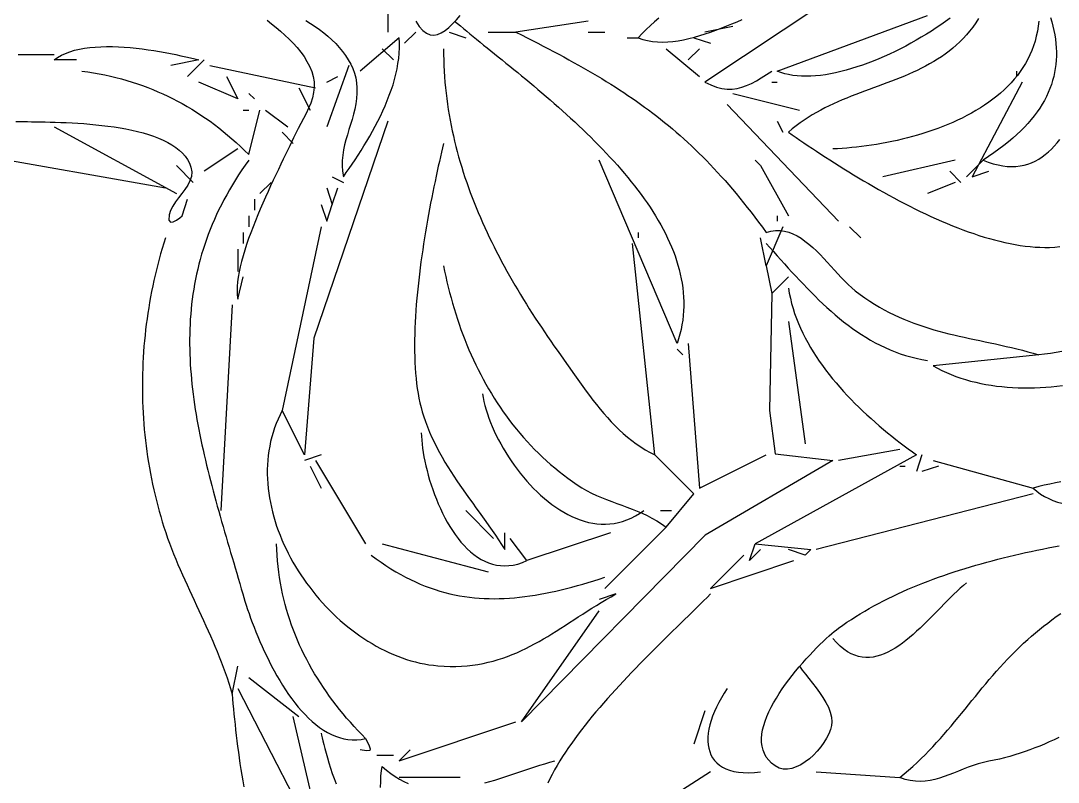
# Model space of a CAD drawing. Header units: millimetres. Extents: x 39 to 722, y 30 to 846.
# Drawn here: x 268.5 to 455, y 571.5 to 708.4 of the extents above; entities that cross this region are included whole.
import ezdxf

# ---------------------------------------------------------------- set-up
doc = ezdxf.new("R2010")
doc.units = ezdxf.units.MM
doc.layers.add('0_0_0', color=3, linetype='Continuous')

msp = doc.modelspace()

# ---------------------------------------------------------------- linework, layer by layer
at = {"layer": '0_0_0'}
for points in [[(412.52, 711.34), (391.52, 697.34), (392.58, 696.84), (393.59, 696.47), (394.56, 696.23), (395.49, 696.12), (396.39, 696.12), (397.28, 696.23), (398.15, 696.44), (399.01, 696.74), (399.88, 697.12), (400.76, 697.58), (401.65, 698.11), (402.57, 698.7), (403.52, 699.34)], [(334.52, 710.34), (334.52, 706.34)], [(339.52, 708.34), (340.17, 707.35), (340.82, 706.62), (341.47, 706.13), (342.13, 705.86), (342.79, 705.8), (343.46, 705.91), (344.12, 706.19), (344.8, 706.61), (345.47, 707.16), (346.15, 707.81), (346.84, 708.54), (347.52, 709.34)], [(383.22, 708.88), (382.46, 708.22), (381.71, 707.54), (380.97, 706.84), (380.24, 706.1), (379.52, 705.34), (380.36, 705.04), (381.21, 704.81), (382.09, 704.66), (382.98, 704.57), (383.89, 704.54), (384.82, 704.57), (385.76, 704.65), (386.71, 704.79), (387.67, 704.96), (388.64, 705.18), (389.61, 705.43), (390.58, 705.71), (391.56, 706.03), (392.53, 706.36), (393.5, 706.71), (394.46, 707.08), (395.42, 707.45), (396.36, 707.83), (397.3, 708.21), (398.21, 708.59)], [(435.58, 708.86), (434.78, 708.26), (433.94, 707.67), (433.09, 707.09), (432.21, 706.52), (431.32, 705.96), (430.41, 705.41), (429.49, 704.87), (428.55, 704.34), (427.6, 703.83), (426.64, 703.34), (425.68, 702.86), (424.71, 702.4), (423.73, 701.96), (422.75, 701.54), (421.77, 701.14), (420.79, 700.76), (419.81, 700.41), (418.84, 700.08), (417.87, 699.78), (416.91, 699.51), (415.95, 699.26), (415.01, 699.04), (414.08, 698.85), (413.17, 698.69), (412.27, 698.57), (411.39, 698.48), (410.53, 698.42), (409.69, 698.4), (408.87, 698.42), (408.07, 698.47), (407.3, 698.56), (406.56, 698.7), (405.85, 698.87), (405.17, 699.09), (404.52, 699.34), (431.52, 709.34)], [(440.69, 708.79), (440.18, 708), (439.64, 707.25), (439.09, 706.54), (438.52, 705.86), (437.92, 705.21), (437.32, 704.59), (436.69, 704.01), (436.05, 703.45), (435.39, 702.92), (434.72, 702.41), (434.04, 701.93), (433.34, 701.47), (432.63, 701.04), (431.91, 700.62), (431.18, 700.22), (430.44, 699.84), (429.68, 699.47), (428.93, 699.12), (428.16, 698.78), (427.38, 698.45), (426.6, 698.13), (425.82, 697.82), (425.02, 697.51), (424.23, 697.21), (423.43, 696.91), (422.63, 696.62), (421.83, 696.33), (421.02, 696.03), (420.22, 695.73), (419.41, 695.43), (418.61, 695.13), (417.81, 694.82), (417.01, 694.5), (416.21, 694.17), (415.42, 693.83), (414.64, 693.47), (413.86, 693.1), (413.08, 692.72), (412.32, 692.32), (411.56, 691.9), (410.81, 691.47), (410.06, 691.01), (409.33, 690.53), (408.61, 690.02), (407.9, 689.49), (407.21, 688.93), (406.52, 688.34), (407.2, 687.88), (407.89, 687.41), (408.6, 686.92), (409.32, 686.43), (410.06, 685.93), (410.82, 685.43), (411.59, 684.92), (412.37, 684.4), (413.17, 683.88), (413.99, 683.36), (414.81, 682.83), (415.65, 682.3), (416.5, 681.77), (417.36, 681.24), (418.23, 680.7), (419.11, 680.17), (420, 679.64), (420.89, 679.11), (421.8, 678.59), (422.71, 678.07), (423.63, 677.55), (424.56, 677.04), (425.49, 676.53), (426.43, 676.03), (427.38, 675.54), (428.32, 675.05), (429.27, 674.58), (430.23, 674.11), (431.19, 673.65), (432.14, 673.21), (433.1, 672.77), (434.06, 672.35), (435.03, 671.94), (435.99, 671.55), (436.95, 671.17), (437.9, 670.8), (438.86, 670.46), (439.82, 670.12), (440.77, 669.81), (441.71, 669.51), (442.66, 669.24), (443.59, 668.98), (444.53, 668.74), (445.45, 668.52), (446.37, 668.33), (447.29, 668.16), (448.19, 668.01), (449.09, 667.89), (449.98, 667.79), (450.86, 667.71), (451.73, 667.67), (452.59, 667.64), (453.43, 667.65), (454.39, 667.7), (455.32, 667.81)], [(453.62, 708.97), (453.86, 708.18), (454.06, 707.39), (454.24, 706.61), (454.39, 705.84), (454.5, 705.07), (454.59, 704.3), (454.65, 703.54), (454.68, 702.79), (454.68, 702.04), (454.65, 701.29), (454.59, 700.55), (454.49, 699.81), (454.37, 699.08), (454.21, 698.35), (454.01, 697.63), (453.79, 696.91), (453.53, 696.19), (453.23, 695.48), (452.9, 694.78), (452.53, 694.07), (452.13, 693.37), (451.7, 692.68), (451.22, 691.99), (450.71, 691.3), (450.16, 690.62), (449.57, 689.94), (448.95, 689.27), (448.29, 688.59), (447.58, 687.93), (446.84, 687.26), (446.06, 686.6), (445.23, 685.94), (444.37, 685.29), (443.46, 684.64), (442.51, 683.99), (441.52, 683.34), (442.44, 682.98), (443.34, 682.68), (444.2, 682.46), (445.04, 682.3), (445.86, 682.2), (446.65, 682.17), (447.42, 682.2), (448.16, 682.29), (448.88, 682.43), (449.57, 682.62), (450.24, 682.87), (450.89, 683.17), (451.52, 683.51), (452.12, 683.9), (452.7, 684.34), (453.26, 684.81), (453.8, 685.32), (454.31, 685.87), (454.81, 686.46), (455.28, 687.07)], [(312.82, 708.51), (313.62, 707.86), (314.43, 707.2), (315.23, 706.52), (316.01, 705.81), (316.78, 705.09), (317.51, 704.34), (318.21, 703.56), (318.86, 702.76), (319.45, 701.94), (319.98, 701.08), (320.44, 700.2), (320.82, 699.29), (321.11, 698.34), (321.27, 697.39), (321.28, 696.43), (321.17, 695.48), (320.95, 694.53), (320.64, 693.58), (320.26, 692.65), (319.83, 691.72), (319.37, 690.81), (318.89, 689.92), (318.41, 689.04), (317.96, 688.18), (317.55, 687.34), (317.23, 686.66), (316.88, 685.93), (316.51, 685.16), (316.11, 684.34), (315.7, 683.48), (315.27, 682.58), (314.83, 681.66), (314.37, 680.7), (313.91, 679.72), (313.44, 678.72), (312.97, 677.69), (312.51, 676.66), (312.04, 675.6), (311.58, 674.54), (311.14, 673.48), (310.7, 672.41), (310.28, 671.34), (309.87, 670.28), (309.49, 669.22), (309.13, 668.18), (308.8, 667.14), (308.49, 666.13), (308.22, 665.14), (307.98, 664.17), (307.78, 663.23), (307.62, 662.32), (307.5, 661.44), (307.43, 660.6), (307.41, 659.8), (307.44, 659.05), (307.52, 658.34), (308.52, 662.34)], [(319.78, 708.44), (320.61, 707.92), (321.43, 707.37), (322.23, 706.8), (323.01, 706.21), (323.75, 705.59), (324.47, 704.95), (325.14, 704.28), (325.78, 703.59), (326.37, 702.88), (326.91, 702.15), (327.4, 701.39), (327.83, 700.6), (328.2, 699.8), (328.5, 698.97), (328.73, 698.12), (328.88, 697.24), (328.96, 696.34), (328.96, 695.36), (328.88, 694.39), (328.75, 693.43), (328.56, 692.49), (328.33, 691.57), (328.07, 690.65), (327.8, 689.73), (327.52, 688.82), (327.24, 687.91), (326.98, 687), (326.74, 686.09), (326.55, 685.16), (326.4, 684.23), (326.31, 683.28), (326.3, 682.32), (326.36, 681.34), (326.52, 680.34), (327.04, 681.08), (327.56, 681.84), (328.09, 682.62), (328.62, 683.41), (329.16, 684.23), (329.69, 685.06), (330.21, 685.91), (330.73, 686.77), (331.25, 687.64), (331.75, 688.53), (332.24, 689.43), (332.71, 690.34), (333.17, 691.25), (333.61, 692.18), (334.02, 693.11), (334.42, 694.05), (334.78, 694.99), (335.13, 695.93), (335.44, 696.88), (335.71, 697.83), (335.96, 698.78), (336.17, 699.73), (336.33, 700.68), (336.46, 701.62), (336.55, 702.56), (336.59, 703.5), (336.58, 704.42), (336.52, 705.34), (329.52, 699.34)], [(346.52, 708.34), (347.04, 707.9), (347.58, 707.45), (348.13, 706.98), (348.69, 706.51), (349.27, 706.03), (349.87, 705.54), (350.47, 705.05), (351.09, 704.54), (351.72, 704.03), (352.37, 703.51), (353.02, 702.98), (353.69, 702.44), (354.36, 701.89), (355.04, 701.34), (355.73, 700.78), (356.43, 700.21), (357.14, 699.64), (357.85, 699.06), (358.56, 698.47), (359.29, 697.87), (360.01, 697.27), (360.74, 696.66), (361.47, 696.04), (362.21, 695.41), (362.95, 694.78), (363.68, 694.15), (364.42, 693.5), (365.16, 692.85), (365.9, 692.2), (366.63, 691.53), (367.37, 690.87), (368.1, 690.19), (368.82, 689.51), (369.55, 688.83), (370.27, 688.14), (370.98, 687.44), (371.69, 686.74), (372.39, 686.03), (373.08, 685.32), (373.76, 684.6), (374.44, 683.88), (375.11, 683.15), (375.77, 682.42), (376.41, 681.68), (377.05, 680.94), (377.67, 680.19), (378.28, 679.44), (378.88, 678.69), (379.46, 677.93), (380.03, 677.17), (380.59, 676.4), (381.13, 675.63), (381.65, 674.85), (382.16, 674.07), (382.64, 673.29), (383.11, 672.51), (383.56, 671.72), (384, 670.93), (384.41, 670.13), (384.8, 669.33), (385.17, 668.53), (385.51, 667.73), (385.84, 666.92), (386.14, 666.11), (386.41, 665.3), (386.66, 664.48), (386.89, 663.67), (387.09, 662.85), (387.26, 662.02), (387.41, 661.2), (387.53, 660.37), (387.62, 659.55), (387.68, 658.72), (387.71, 657.89), (387.71, 657.05), (387.67, 656.22), (387.61, 655.38), (387.51, 654.55), (387.38, 653.71), (387.22, 652.87), (387.02, 652.03), (386.79, 651.19), (386.52, 650.34), (372.52, 683.34)], [(370.52, 708.34), (357.52, 706.34), (358.54, 705.83), (359.53, 705.33), (360.51, 704.83), (361.48, 704.33), (362.44, 703.83), (363.38, 703.34), (364.31, 702.85), (365.23, 702.36), (366.13, 701.88), (367.02, 701.39), (367.9, 700.9), (368.77, 700.42), (369.63, 699.93), (370.48, 699.45), (371.32, 698.96), (372.14, 698.47), (372.96, 697.98), (373.77, 697.49), (374.57, 696.99), (375.36, 696.49), (376.14, 695.99), (376.91, 695.49), (377.68, 694.98), (378.44, 694.46), (379.19, 693.94), (379.93, 693.41), (380.66, 692.88), (381.39, 692.35), (382.12, 691.8), (382.84, 691.25), (383.55, 690.69), (384.26, 690.12), (384.96, 689.55), (385.66, 688.96), (386.35, 688.37), (387.04, 687.77), (387.73, 687.16), (388.41, 686.53), (389.09, 685.9), (389.77, 685.26), (390.44, 684.6), (391.11, 683.93), (391.78, 683.25), (392.45, 682.56), (393.12, 681.85), (393.79, 681.13), (394.45, 680.39), (395.12, 679.65), (395.79, 678.88), (396.45, 678.1), (397.12, 677.31), (397.79, 676.5), (398.46, 675.67), (399.13, 674.83), (399.81, 673.97), (400.48, 673.09), (401.16, 672.19), (401.84, 671.28), (402.52, 670.34), (403.38, 670.57), (404.21, 670.67), (405.02, 670.67), (405.81, 670.56), (406.58, 670.36), (407.34, 670.07), (408.07, 669.71), (408.8, 669.28), (409.5, 668.78), (410.2, 668.24), (410.88, 667.64), (411.55, 667.01), (412.21, 666.35), (412.86, 665.67), (413.51, 664.97), (414.15, 664.27), (414.78, 663.57), (415.41, 662.88), (416.03, 662.21), (416.65, 661.56), (417.28, 660.95), (417.9, 660.38), (418.52, 659.86), (419.39, 659.2), (420.26, 658.57), (421.13, 657.98), (422.01, 657.43), (422.88, 656.9), (423.76, 656.41), (424.64, 655.95), (425.52, 655.51), (426.4, 655.1), (427.28, 654.72), (428.17, 654.36), (429.06, 654.02), (429.95, 653.7), (430.85, 653.4), (431.74, 653.12), (432.65, 652.85), (433.55, 652.6), (434.46, 652.36), (435.37, 652.12), (436.28, 651.9), (437.2, 651.69), (438.13, 651.48), (439.05, 651.28), (439.98, 651.08), (440.92, 650.88), (441.86, 650.68), (442.8, 650.48), (443.75, 650.28), (444.7, 650.07), (445.66, 649.86), (446.63, 649.63), (447.59, 649.4), (448.57, 649.16), (449.55, 648.9), (450.53, 648.63), (451.52, 648.34), (432.52, 646.34), (433.31, 645.91), (434.11, 645.51), (434.93, 645.13), (435.77, 644.77), (436.62, 644.44), (437.49, 644.14), (438.38, 643.87), (439.27, 643.61), (440.18, 643.39), (441.1, 643.18), (442.03, 643), (442.98, 642.85), (443.93, 642.72), (444.89, 642.61), (445.86, 642.52), (446.83, 642.45), (447.81, 642.41), (448.8, 642.38), (449.79, 642.38), (450.78, 642.4), (451.77, 642.44), (452.77, 642.5), (453.77, 642.58), (454.77, 642.67), (455.76, 642.79)], [(396.52, 707.34), (391.52, 706.34)], [(451.52, 708.34), (451.42, 707.41), (451.27, 706.49), (451.08, 705.6), (450.85, 704.73), (450.58, 703.88), (450.27, 703.06), (449.92, 702.26), (449.54, 701.48), (449.12, 700.72), (448.67, 699.98), (448.18, 699.26), (447.67, 698.57), (447.12, 697.89), (446.54, 697.24), (445.94, 696.6), (445.31, 695.99), (444.65, 695.4), (443.97, 694.82), (443.26, 694.27), (442.54, 693.73), (441.79, 693.21), (441.02, 692.71), (440.23, 692.23), (439.43, 691.77), (438.61, 691.33), (437.77, 690.9), (436.92, 690.49), (436.06, 690.1), (435.18, 689.73), (434.3, 689.37), (433.4, 689.03), (432.5, 688.7), (431.59, 688.4), (430.67, 688.1), (429.75, 687.83), (428.83, 687.57), (427.9, 687.32), (426.98, 687.09), (426.05, 686.88), (425.12, 686.68), (424.2, 686.49), (423.28, 686.32), (422.36, 686.16), (421.45, 686.02), (420.55, 685.89), (419.66, 685.77), (418.77, 685.67), (417.9, 685.58), (417.03, 685.5), (416.18, 685.44), (415.35, 685.39), (414.52, 685.34)], [(339.52, 706.34), (337.52, 704.34)], [(345.52, 706.34), (348.52, 705.34)], [(352.52, 706.34), (357.52, 706.34)], [(370.52, 706.34), (373.52, 706.34)], [(377.52, 705.34), (379.52, 705.34)], [(389.52, 705.34), (392.52, 704.34)], [(278.52, 701.34), (274.52, 701.34), (275.14, 701.79), (275.82, 702.19), (276.56, 702.53), (277.35, 702.83), (278.19, 703.08), (279.07, 703.29), (279.99, 703.46), (280.94, 703.58), (281.92, 703.67), (282.93, 703.73), (283.96, 703.75), (285.01, 703.74), (286.07, 703.7), (287.14, 703.64), (288.21, 703.56), (289.29, 703.45), (290.35, 703.33), (291.41, 703.18), (292.46, 703.03), (293.48, 702.86), (294.49, 702.68), (295.47, 702.49), (296.41, 702.3), (297.32, 702.11), (298.19, 701.91), (299.02, 701.72), (299.8, 701.53), (300.52, 701.34), (295.52, 700.34)], [(333.52, 703.34), (335.52, 701.34)], [(344.52, 703.34), (344.53, 702.33), (344.55, 701.32), (344.59, 700.32), (344.64, 699.32), (344.7, 698.33), (344.78, 697.34), (344.88, 696.35), (344.98, 695.37), (345.1, 694.4), (345.23, 693.42), (345.38, 692.46), (345.54, 691.49), (345.71, 690.53), (345.89, 689.58), (346.09, 688.62), (346.29, 687.68), (346.51, 686.73), (346.75, 685.79), (346.99, 684.86), (347.24, 683.92), (347.51, 682.99), (347.79, 682.07), (348.08, 681.15), (348.38, 680.23), (348.69, 679.31), (349.01, 678.4), (349.34, 677.5), (349.68, 676.59), (350.03, 675.69), (350.39, 674.79), (350.76, 673.9), (351.14, 673.01), (351.53, 672.12), (351.93, 671.23), (352.34, 670.35), (352.75, 669.47), (353.18, 668.6), (353.61, 667.73), (354.05, 666.86), (354.5, 665.99), (354.96, 665.12), (355.43, 664.26), (355.9, 663.4), (356.38, 662.55), (356.87, 661.69), (357.36, 660.84), (357.86, 659.99), (358.37, 659.15), (358.89, 658.3), (359.41, 657.46), (359.94, 656.62), (360.47, 655.78), (361.01, 654.95), (361.56, 654.12), (362.11, 653.29), (362.67, 652.46), (363.23, 651.63), (363.79, 650.81), (364.37, 649.98), (364.94, 649.16), (365.52, 648.34), (366.08, 647.56), (366.65, 646.75), (367.21, 645.94), (367.79, 645.13), (368.36, 644.3), (368.95, 643.48), (369.54, 642.65), (370.14, 641.83), (370.76, 641.01), (371.38, 640.19), (372.01, 639.39), (372.66, 638.59), (373.31, 637.81), (373.99, 637.05), (374.67, 636.3), (375.37, 635.57), (376.09, 634.87), (376.83, 634.19), (377.58, 633.54), (378.35, 632.92), (379.14, 632.33), (379.96, 631.78), (380.79, 631.26), (381.65, 630.78), (382.52, 630.34), (378.52, 668.34)], [(384.52, 703.34), (390.52, 698.34)], [(390.52, 703.34), (388.52, 701.34)], [(268.05, 702.3), (269.03, 702.31), (269.99, 702.32), (270.93, 702.33), (271.86, 702.34), (272.77, 702.34), (273.66, 702.34), (274.52, 702.34)], [(301.52, 701.34), (298.52, 698.34)], [(302.52, 700.34), (321.52, 696.34)], [(327.52, 700.34), (323.52, 689.34)], [(279.52, 699.34), (280.57, 699.19), (281.61, 699.03), (282.63, 698.84), (283.65, 698.64), (284.65, 698.42), (285.64, 698.18), (286.62, 697.92), (287.58, 697.65), (288.54, 697.36), (289.49, 697.05), (290.42, 696.73), (291.35, 696.38), (292.26, 696.02), (293.17, 695.64), (294.07, 695.25), (294.95, 694.84), (295.83, 694.4), (296.7, 693.96), (297.56, 693.49), (298.41, 693), (299.26, 692.5), (300.09, 691.98), (300.92, 691.44), (301.73, 690.89), (302.55, 690.31), (303.35, 689.72), (304.14, 689.11), (304.93, 688.49), (305.71, 687.84), (306.49, 687.18), (307.26, 686.5), (308.02, 685.8), (308.77, 685.08), (309.52, 684.34), (311.52, 692.34)], [(305.52, 698.34), (307.52, 694.34), (300.52, 697.34)], [(323.52, 697.34), (325.52, 698.34)], [(447.52, 699.34), (447.52, 698.34)], [(318.52, 696.34), (320.52, 692.34)], [(403.52, 697.34), (404.52, 697.34)], [(448.52, 697.34), (439.52, 680.34), (442.52, 681.34)], [(309.52, 695.34), (310.52, 694.34)], [(396.52, 695.34), (408.52, 692.34)], [(308.52, 692.34), (309.52, 692.34)], [(312.52, 692.34), (316.52, 689.34)], [(395.52, 693.34), (415.52, 672.34)], [(267.63, 690.28), (268.52, 690.27), (269.11, 690.26), (269.75, 690.25), (270.46, 690.24), (271.22, 690.23), (272.03, 690.21), (272.89, 690.2), (273.79, 690.18), (274.74, 690.15), (275.71, 690.12), (276.71, 690.08), (277.74, 690.02), (278.79, 689.96), (279.86, 689.89), (280.94, 689.8), (282.02, 689.7), (283.11, 689.58), (284.2, 689.44), (285.29, 689.29), (286.37, 689.12), (287.43, 688.93), (288.48, 688.71), (289.5, 688.48), (290.5, 688.22), (291.46, 687.93), (292.39, 687.62), (293.29, 687.28), (294.14, 686.91), (294.94, 686.51), (295.69, 686.08), (296.38, 685.62), (297.01, 685.12), (297.58, 684.59), (298.08, 684.02), (298.5, 683.42), (298.85, 682.77), (299.12, 682.09), (299.27, 681.22), (299.2, 680.39), (298.94, 679.59), (298.55, 678.81), (298.04, 678.06), (297.48, 677.31), (296.9, 676.57), (296.34, 675.82), (295.85, 675.07), (295.46, 674.3), (295.21, 673.51), (295.16, 672.54), (295.45, 672.17), (295.94, 672.22), (296.53, 672.54), (297.1, 672.97), (297.52, 673.34), (298.52, 676.34)], [(334.52, 690.34), (321.19, 651.34), (319.52, 630.34), (315.52, 638.34), (315.13, 637.57), (314.77, 636.78), (314.44, 635.99), (314.14, 635.19), (313.88, 634.38), (313.64, 633.57), (313.44, 632.75), (313.27, 631.92), (313.12, 631.09), (313.01, 630.26), (312.92, 629.42), (312.87, 628.57), (312.84, 627.73), (312.84, 626.88), (312.87, 626.03), (312.92, 625.18), (313, 624.33), (313.1, 623.48), (313.24, 622.63), (313.39, 621.78), (313.57, 620.93), (313.77, 620.08), (314, 619.24), (314.25, 618.4), (314.52, 617.56), (314.82, 616.73), (315.14, 615.9), (315.47, 615.08), (315.83, 614.26), (316.21, 613.45), (316.61, 612.65), (317.03, 611.85), (317.46, 611.07), (317.92, 610.29), (318.39, 609.52), (318.88, 608.76), (319.39, 608.01), (319.92, 607.27), (320.46, 606.54), (321.01, 605.82), (321.58, 605.12), (322.17, 604.43), (322.77, 603.75), (323.38, 603.09), (324.01, 602.44), (324.65, 601.81), (325.31, 601.19), (325.97, 600.58), (326.65, 600), (327.33, 599.43), (328.03, 598.88), (328.74, 598.35), (329.46, 597.84), (330.19, 597.34), (330.92, 596.87), (331.67, 596.41), (332.42, 595.98), (333.18, 595.57), (333.95, 595.18), (334.72, 594.82), (335.5, 594.47), (336.28, 594.15), (337.07, 593.86), (337.87, 593.59), (338.67, 593.34), (339.47, 593.12), (340.28, 592.93), (341.09, 592.77), (341.9, 592.63), (342.71, 592.52), (343.52, 592.44), (344.63, 592.37), (345.71, 592.33), (346.76, 592.33), (347.78, 592.37), (348.78, 592.45), (349.75, 592.55), (350.71, 592.69), (351.64, 592.86), (352.55, 593.06), (353.45, 593.28), (354.33, 593.54), (355.19, 593.81), (356.04, 594.12), (356.87, 594.44), (357.7, 594.79), (358.51, 595.16), (359.31, 595.54), (360.11, 595.95), (360.9, 596.37), (361.69, 596.81), (362.47, 597.26), (363.25, 597.72), (364.02, 598.2), (364.8, 598.68), (365.58, 599.18), (366.36, 599.68), (367.15, 600.19), (367.94, 600.7), (368.74, 601.22), (369.55, 601.74), (370.36, 602.26), (371.19, 602.78), (372.03, 603.3), (372.88, 603.82), (373.74, 604.33), (374.63, 604.84), (375.52, 605.34), (372.52, 604.34)], [(404.52, 690.34), (405.52, 688.34)], [(274.52, 689.34), (296.52, 677.34)], [(315.52, 688.34), (317.52, 686.34)], [(344.52, 686.34), (344.34, 685.57), (344.16, 684.78), (343.97, 683.95), (343.78, 683.11), (343.58, 682.24), (343.39, 681.35), (343.19, 680.44), (342.99, 679.51), (342.8, 678.56), (342.6, 677.59), (342.41, 676.61), (342.21, 675.61), (342.02, 674.6), (341.83, 673.58), (341.64, 672.54), (341.46, 671.49), (341.28, 670.44), (341.11, 669.37), (340.94, 668.3), (340.78, 667.22), (340.62, 666.14), (340.47, 665.05), (340.32, 663.96), (340.19, 662.86), (340.06, 661.77), (339.94, 660.68), (339.83, 659.58), (339.73, 658.49), (339.63, 657.41), (339.55, 656.33), (339.48, 655.25), (339.43, 654.18), (339.38, 653.12), (339.35, 652.07), (339.33, 651.02), (339.32, 649.99), (339.33, 648.97), (339.35, 647.97), (339.38, 646.98), (339.44, 646), (339.51, 645.04), (339.59, 644.1), (339.69, 643.18), (339.81, 642.28), (339.95, 641.4), (340.11, 640.54), (340.28, 639.7), (340.48, 638.89), (340.69, 638.1), (340.93, 637.34), (341.27, 636.35), (341.64, 635.38), (342.03, 634.43), (342.44, 633.5), (342.88, 632.58), (343.33, 631.68), (343.8, 630.79), (344.28, 629.92), (344.78, 629.06), (345.3, 628.21), (345.82, 627.36), (346.36, 626.53), (346.91, 625.7), (347.47, 624.88), (348.04, 624.07), (348.61, 623.26), (349.19, 622.45), (349.77, 621.64), (350.35, 620.83), (350.94, 620.02), (351.52, 619.21), (352.11, 618.39), (352.69, 617.57), (353.27, 616.74), (353.84, 615.91), (354.41, 615.06), (354.97, 614.21), (355.52, 613.34), (355.52, 616.34)], [(307.52, 685.34), (301.52, 681.34)], [(260.52, 684.34), (294.52, 678.34)], [(309.52, 683.34), (308.89, 682.45), (308.27, 681.56), (307.68, 680.67), (307.11, 679.78), (306.57, 678.89), (306.04, 678), (305.54, 677.1), (305.05, 676.21), (304.59, 675.32), (304.15, 674.43), (303.73, 673.54), (303.33, 672.64), (302.94, 671.75), (302.58, 670.86), (302.24, 669.97), (301.91, 669.07), (301.6, 668.18), (301.31, 667.29), (301.04, 666.4), (300.79, 665.5), (300.55, 664.61), (300.33, 663.71), (300.13, 662.82), (299.94, 661.92), (299.77, 661.03), (299.62, 660.13), (299.48, 659.24), (299.35, 658.34), (299.24, 657.45), (299.15, 656.55), (299.07, 655.65), (299, 654.75), (298.95, 653.86), (298.91, 652.96), (298.89, 652.06), (298.87, 651.16), (298.87, 650.26), (298.89, 649.36), (298.91, 648.46), (298.95, 647.56), (299, 646.66), (299.06, 645.75), (299.13, 644.85), (299.21, 643.95), (299.3, 643.04), (299.4, 642.14), (299.51, 641.24), (299.63, 640.33), (299.76, 639.42), (299.9, 638.52), (300.05, 637.61), (300.2, 636.7), (300.37, 635.79), (300.54, 634.88), (300.72, 633.97), (300.9, 633.06), (301.1, 632.15), (301.3, 631.24), (301.5, 630.33), (301.72, 629.41), (301.93, 628.5), (302.16, 627.58), (302.39, 626.67), (302.62, 625.75), (302.86, 624.83), (303.1, 623.91), (303.35, 622.99), (303.6, 622.07), (303.85, 621.15), (304.11, 620.23), (304.37, 619.31), (304.63, 618.38), (304.9, 617.46), (305.17, 616.53), (305.44, 615.6), (305.71, 614.68), (305.98, 613.75), (306.25, 612.82), (306.53, 611.89), (306.8, 610.96), (307.07, 610.02), (307.35, 609.09), (307.62, 608.16), (307.89, 607.22), (308.16, 606.28), (308.43, 605.34), (308.62, 604.7), (308.83, 604.02), (309.06, 603.31), (309.3, 602.58), (309.56, 601.81), (309.85, 601.02), (310.14, 600.21), (310.46, 599.38), (310.8, 598.53), (311.15, 597.67), (311.52, 596.8), (311.91, 595.92), (312.31, 595.04), (312.73, 594.15), (313.17, 593.27), (313.62, 592.39), (314.09, 591.51), (314.57, 590.64), (315.08, 589.78), (315.59, 588.94), (316.12, 588.11), (316.67, 587.3), (317.23, 586.52), (317.81, 585.76), (318.4, 585.02), (319.01, 584.32), (319.63, 583.65), (320.27, 583.01), (320.91, 582.41), (321.58, 581.86), (322.25, 581.34), (322.94, 580.87), (323.64, 580.46), (324.36, 580.09), (325.09, 579.78), (325.83, 579.52), (326.58, 579.33), (327.35, 579.2), (328.12, 579.13), (328.91, 579.13), (329.71, 579.2), (330.52, 579.34), (329.82, 580.07), (329.12, 580.8), (328.44, 581.54), (327.77, 582.29), (327.11, 583.04), (326.47, 583.8), (325.84, 584.57), (325.23, 585.35), (324.63, 586.14), (324.05, 586.93), (323.48, 587.73), (322.92, 588.54), (322.38, 589.35), (321.86, 590.18), (321.35, 591.01), (320.86, 591.85), (320.38, 592.7), (319.93, 593.55), (319.48, 594.41), (319.06, 595.28), (318.65, 596.16), (318.26, 597.05), (317.89, 597.94), (317.54, 598.84), (317.2, 599.75), (316.88, 600.67), (316.59, 601.59), (316.31, 602.53), (316.05, 603.47), (315.81, 604.42), (315.58, 605.37), (315.38, 606.34), (315.2, 607.31), (315.04, 608.29), (314.9, 609.28), (314.78, 610.28), (314.69, 611.28), (314.61, 612.3), (314.56, 613.32), (314.52, 614.34)], [(400.52, 683.34), (401.52, 682.34)], [(436.52, 683.34), (423.52, 680.34)], [(438.52, 680.34), (441.52, 683.34)], [(296.52, 682.34), (299.52, 679.34)], [(401.52, 682.34), (406.52, 673.34)], [(435.52, 681.34), (437.52, 679.34)], [(311.52, 677.34), (313.52, 679.34)], [(324.52, 680.34), (326.52, 679.34)], [(436.52, 679.34), (431.52, 677.34)], [(323.52, 678.34), (324.52, 675.34), (325.52, 678.34)], [(310.52, 676.34), (310.52, 674.34)], [(322.52, 675.34), (323.52, 672.34), (324.52, 675.34)], [(309.52, 673.34), (309.52, 671.34)], [(404.52, 673.34), (404.52, 672.34)], [(308.52, 670.34), (308.52, 668.34)], [(322.52, 671.34), (315.52, 638.34)], [(379.52, 670.34), (379.52, 669.34)], [(405.52, 671.34), (402.52, 664.34), (401.52, 669.34)], [(417.52, 671.34), (419.52, 669.34)], [(294.52, 669.34), (294.23, 668.4), (293.94, 667.45), (293.67, 666.49), (293.4, 665.54), (293.15, 664.58), (292.91, 663.61), (292.68, 662.65), (292.46, 661.68), (292.25, 660.71), (292.05, 659.73), (291.86, 658.75), (291.68, 657.77), (291.52, 656.79), (291.36, 655.81), (291.22, 654.82), (291.09, 653.83), (290.97, 652.85), (290.86, 651.85), (290.76, 650.86), (290.67, 649.87), (290.6, 648.87), (290.53, 647.88), (290.48, 646.88), (290.44, 645.89), (290.41, 644.89), (290.39, 643.89), (290.38, 642.89), (290.38, 641.9), (290.4, 640.9), (290.42, 639.9), (290.46, 638.9), (290.51, 637.91), (290.57, 636.91), (290.65, 635.92), (290.73, 634.92), (290.83, 633.93), (290.94, 632.94), (291.06, 631.95), (291.19, 630.96), (291.33, 629.97), (291.48, 628.98), (291.65, 628), (291.83, 627.02), (292.02, 626.04), (292.22, 625.06), (292.44, 624.09), (292.66, 623.11), (292.9, 622.14), (293.15, 621.18), (293.41, 620.21), (293.69, 619.25), (293.97, 618.3), (294.27, 617.34), (294.59, 616.37), (294.92, 615.4), (295.27, 614.45), (295.63, 613.49), (296, 612.55), (296.38, 611.61), (296.77, 610.67), (297.17, 609.74), (297.58, 608.81), (297.99, 607.89), (298.41, 606.97), (298.83, 606.05), (299.25, 605.13), (299.68, 604.21), (300.1, 603.3), (300.53, 602.38), (300.96, 601.47), (301.38, 600.55), (301.8, 599.63), (302.22, 598.72), (302.63, 597.79), (303.03, 596.87), (303.43, 595.94), (303.82, 595.01), (304.2, 594.07), (304.57, 593.13), (304.93, 592.18), (305.28, 591.23), (305.61, 590.27), (305.93, 589.3), (306.24, 588.33), (306.52, 587.34), (307.52, 592.34)], [(402.52, 668.34), (403.18, 667.62), (403.84, 666.88), (404.5, 666.15), (405.16, 665.41), (405.83, 664.67), (406.49, 663.93), (407.16, 663.2), (407.84, 662.46), (408.52, 661.73), (409.21, 661.01), (409.9, 660.29), (410.59, 659.58), (411.3, 658.87), (412.01, 658.18), (412.73, 657.5), (413.45, 656.82), (414.19, 656.16), (414.94, 655.52), (415.69, 654.89), (416.45, 654.27), (417.23, 653.67), (418.02, 653.09), (418.82, 652.53), (419.63, 651.99), (420.45, 651.48), (421.29, 650.98), (422.14, 650.51), (423.01, 650.06), (423.89, 649.64), (424.78, 649.25), (425.69, 648.88), (426.62, 648.54), (427.57, 648.24), (428.53, 647.97), (429.51, 647.72), (430.51, 647.52), (431.52, 647.34)], [(307.52, 667.34), (307.52, 663.34)], [(344.52, 664.34), (344.72, 663.37), (344.93, 662.41), (345.14, 661.44), (345.38, 660.48), (345.62, 659.52), (345.87, 658.56), (346.14, 657.61), (346.42, 656.66), (346.71, 655.71), (347.01, 654.77), (347.33, 653.84), (347.66, 652.91), (348, 651.98), (348.36, 651.06), (348.72, 650.15), (349.1, 649.24), (349.5, 648.34), (349.9, 647.44), (350.32, 646.56), (350.75, 645.68), (351.2, 644.8), (351.66, 643.94), (352.13, 643.08), (352.62, 642.23), (353.12, 641.39), (353.63, 640.55), (354.16, 639.73), (354.7, 638.92), (355.25, 638.11), (355.82, 637.32), (356.4, 636.53), (357, 635.76), (357.61, 634.99), (358.23, 634.24), (358.87, 633.5), (359.53, 632.77), (360.2, 632.05), (360.88, 631.34), (361.58, 630.64), (362.29, 629.96), (363.01, 629.29), (363.76, 628.63), (364.51, 627.99), (365.28, 627.36), (366.07, 626.74), (366.87, 626.14), (367.69, 625.55), (368.52, 624.98), (369.38, 624.44), (370.24, 623.94), (371.13, 623.49), (372.02, 623.07), (372.92, 622.68), (373.83, 622.32), (374.75, 621.96), (375.66, 621.62), (376.58, 621.29), (377.5, 620.95), (378.41, 620.6), (379.32, 620.23), (380.22, 619.84), (381.11, 619.42), (381.99, 618.97), (382.85, 618.48), (383.7, 617.94), (384.52, 617.34), (389.52, 623.34), (382.52, 630.34)], [(402.52, 664.34), (403.52, 659.34), (406.52, 662.34)], [(406.52, 660.34), (406.68, 659.41), (406.87, 658.49), (407.09, 657.57), (407.35, 656.67), (407.64, 655.77), (407.96, 654.87), (408.31, 653.99), (408.69, 653.11), (409.09, 652.24), (409.52, 651.38), (409.98, 650.53), (410.47, 649.68), (410.97, 648.85), (411.5, 648.03), (412.05, 647.21), (412.62, 646.4), (413.21, 645.61), (413.82, 644.82), (414.45, 644.04), (415.09, 643.28), (415.74, 642.52), (416.41, 641.77), (417.09, 641.04), (417.78, 640.31), (418.48, 639.6), (419.2, 638.9), (419.92, 638.21), (420.64, 637.53), (421.38, 636.86), (422.12, 636.21), (422.86, 635.56), (423.6, 634.93), (424.35, 634.31), (425.09, 633.71), (425.84, 633.11), (426.58, 632.53), (427.33, 631.97), (428.06, 631.41), (428.8, 630.87), (429.52, 630.34), (400.52, 614.34), (410.52, 613.34), (409.52, 612.34), (406.52, 613.34)], [(403.52, 659.34), (403.1, 638.34), (404.13, 630.51), (414.52, 629.34), (391.54, 615.9), (358.52, 582.34), (372.52, 602.34)], [(306.52, 657.34), (304.52, 620.34)], [(406.52, 654.34), (409.52, 632.34)], [(386.52, 649.34), (387.52, 648.34)], [(388.52, 650.34), (390.52, 624.34), (402.52, 630.34)], [(455.64, 648.93), (454.63, 648.74), (453.61, 648.58), (452.58, 648.45), (451.52, 648.34)], [(351.52, 641.34), (351.64, 640.65), (351.79, 639.93), (351.97, 639.2), (352.18, 638.46), (352.42, 637.71), (352.68, 636.95), (352.97, 636.19), (353.29, 635.42), (353.63, 634.64), (354, 633.86), (354.39, 633.08), (354.81, 632.31), (355.25, 631.53), (355.71, 630.77), (356.19, 630), (356.69, 629.25), (357.21, 628.5), (357.75, 627.77), (358.3, 627.05), (358.88, 626.34), (359.47, 625.65), (360.07, 624.98), (360.7, 624.33), (361.33, 623.7), (361.98, 623.09), (362.65, 622.51), (363.32, 621.95), (364.01, 621.43), (364.71, 620.93), (365.41, 620.46), (366.13, 620.03), (366.85, 619.63), (367.59, 619.27), (368.33, 618.95), (369.07, 618.66), (369.82, 618.42), (370.58, 618.22), (371.34, 618.07), (372.11, 617.96), (372.87, 617.9), (373.64, 617.9), (374.41, 617.94), (375.18, 618.03), (375.95, 618.19), (376.72, 618.39), (377.49, 618.66), (378.25, 618.99), (379.01, 619.38), (379.77, 619.83), (380.52, 620.34)], [(340.52, 634.34), (340.55, 633.7), (340.6, 633.01), (340.67, 632.3), (340.76, 631.56), (340.87, 630.79), (341.01, 630.01), (341.17, 629.2), (341.35, 628.37), (341.56, 627.54), (341.78, 626.69), (342.03, 625.83), (342.3, 624.97), (342.59, 624.11), (342.9, 623.25), (343.23, 622.39), (343.58, 621.54), (343.96, 620.7), (344.35, 619.87), (344.76, 619.06), (345.2, 618.26), (345.65, 617.49), (346.13, 616.74), (346.62, 616.02), (347.13, 615.33), (347.66, 614.67), (348.22, 614.05), (348.79, 613.46), (349.38, 612.92), (349.98, 612.42), (350.61, 611.97), (351.26, 611.57), (351.92, 611.23), (352.6, 610.94), (353.3, 610.71), (354.02, 610.54), (354.75, 610.44), (355.5, 610.4), (356.27, 610.44), (357.06, 610.55), (357.87, 610.73), (358.69, 611), (359.52, 611.34), (356.52, 615.34)], [(426.52, 631.34), (415.52, 629.34)], [(322.52, 630.34), (319.52, 629.34)], [(321.52, 629.34), (330.52, 614.34)], [(430.52, 630.34), (429.52, 627.34)], [(432.52, 629.34), (450.52, 624.34)], [(320.52, 628.34), (322.52, 624.34)], [(426.52, 628.34), (427.52, 628.34)], [(433.52, 628.34), (430.52, 627.34)], [(455.5, 625.48), (454.5, 625.31), (453.5, 625.11), (452.5, 624.89), (451.51, 624.64), (450.52, 624.34), (451.18, 623.8), (451.86, 623.3), (452.57, 622.87), (453.31, 622.48), (454.08, 622.15), (454.87, 621.87), (455.68, 621.64)], [(450.52, 623.34), (411.52, 613.34)], [(348.52, 620.34), (353.52, 615.34)], [(383.52, 620.34), (385.52, 620.34)], [(384.52, 617.34), (373.52, 606.34)], [(374.52, 616.34), (359.52, 611.34)], [(333.52, 614.34), (352.52, 609.34)], [(401.52, 613.34), (399.52, 611.34), (400.52, 614.34)], [(408.52, 592.34), (409.02, 591.65), (409.59, 590.91), (410.21, 590.13), (410.85, 589.32), (411.5, 588.48), (412.13, 587.61), (412.73, 586.74), (413.26, 585.85), (413.71, 584.97), (414.05, 584.08), (414.27, 583.2), (414.34, 582.34), (414.26, 581.69), (414.07, 580.98), (413.77, 580.22), (413.37, 579.44), (412.89, 578.65), (412.33, 577.87), (411.7, 577.11), (411.01, 576.39), (410.29, 575.73), (409.52, 575.14), (408.74, 574.64), (407.94, 574.24), (407.14, 573.97), (406.35, 573.83), (405.57, 573.85), (404.83, 574.04), (404.13, 574.42), (403.5, 574.91), (402.97, 575.45), (402.54, 576.03), (402.21, 576.64), (401.96, 577.28), (401.79, 577.96), (401.71, 578.66), (401.7, 579.39), (401.76, 580.14), (401.89, 580.91), (402.09, 581.7), (402.34, 582.5), (402.65, 583.32), (403.01, 584.14), (403.41, 584.97), (403.86, 585.8), (404.35, 586.63), (404.86, 587.46), (405.41, 588.28), (405.99, 589.1), (406.58, 589.9), (407.19, 590.7), (407.82, 591.47), (408.45, 592.23), (409.09, 592.97), (409.72, 593.69), (410.36, 594.37), (410.98, 595.03), (411.59, 595.66), (412.19, 596.25), (412.76, 596.8), (413.31, 597.32), (413.83, 597.79), (414.31, 598.21), (414.76, 598.59), (415.17, 598.91), (415.52, 599.19), (416.28, 599.73), (417.05, 600.26), (417.83, 600.78), (418.62, 601.29), (419.42, 601.78), (420.24, 602.27), (421.06, 602.75), (421.89, 603.21), (422.73, 603.66), (423.59, 604.11), (424.45, 604.54), (425.32, 604.96), (426.19, 605.38), (427.08, 605.78), (427.98, 606.18), (428.88, 606.56), (429.79, 606.94), (430.7, 607.3), (431.63, 607.66), (432.56, 608.01), (433.5, 608.35), (434.44, 608.68), (435.39, 609.01), (436.34, 609.32), (437.3, 609.63), (438.27, 609.93), (439.24, 610.23), (440.22, 610.51), (441.19, 610.79), (442.18, 611.06), (443.17, 611.32), (444.16, 611.58), (445.15, 611.83), (446.15, 612.08), (447.15, 612.32), (448.15, 612.55), (449.15, 612.77), (450.16, 612.99), (451.17, 613.21), (452.18, 613.42), (453.19, 613.62), (454.2, 613.82), (455.21, 614.02)], [(331.52, 612.34), (332.41, 611.68), (333.3, 611.05), (334.18, 610.45), (335.07, 609.88), (335.95, 609.34), (336.83, 608.84), (337.71, 608.36), (338.59, 607.92), (339.47, 607.51), (340.35, 607.12), (341.23, 606.76), (342.11, 606.44), (342.99, 606.14), (343.87, 605.86), (344.75, 605.61), (345.63, 605.39), (346.51, 605.2), (347.4, 605.03), (348.28, 604.88), (349.17, 604.76), (350.06, 604.66), (350.95, 604.59), (351.85, 604.53), (352.75, 604.5), (353.65, 604.49), (354.55, 604.5), (355.45, 604.54), (356.36, 604.59), (357.28, 604.66), (358.19, 604.75), (359.11, 604.86), (360.04, 604.99), (360.97, 605.13), (361.9, 605.29), (362.84, 605.47), (363.78, 605.66), (364.73, 605.87), (365.68, 606.09), (366.64, 606.33), (367.61, 606.58), (368.58, 606.84), (369.55, 607.12), (370.54, 607.41), (371.53, 607.71), (372.52, 608.02), (373.52, 608.34)], [(398.52, 612.34), (392.52, 606.34), (407.52, 611.34)], [(438.52, 607.34), (437.97, 606.88), (437.41, 606.39), (436.85, 605.86), (436.27, 605.31), (435.69, 604.74), (435.11, 604.15), (434.51, 603.55), (433.91, 602.93), (433.31, 602.31), (432.7, 601.69), (432.08, 601.06), (431.46, 600.44), (430.84, 599.83), (430.21, 599.22), (429.57, 598.63), (428.94, 598.06), (428.3, 597.51), (427.65, 596.99), (427.01, 596.5), (426.36, 596.03), (425.7, 595.61), (425.05, 595.22), (424.39, 594.87), (423.74, 594.58), (423.08, 594.33), (422.42, 594.14), (421.76, 594), (421.1, 593.93), (420.44, 593.92), (419.78, 593.98), (419.12, 594.11), (418.46, 594.32), (417.8, 594.6), (417.14, 594.97), (416.48, 595.43), (415.83, 595.97), (415.17, 596.61), (414.52, 597.34)], [(392.52, 605.34), (391.89, 604.72), (391.25, 604.08), (390.6, 603.43), (389.93, 602.78), (389.25, 602.11), (388.56, 601.44), (387.86, 600.75), (387.15, 600.06), (386.44, 599.36), (385.71, 598.66), (384.99, 597.94), (384.25, 597.22), (383.52, 596.49), (382.78, 595.76), (382.04, 595.02), (381.29, 594.27), (380.55, 593.52), (379.81, 592.76), (379.07, 592), (378.33, 591.23), (377.59, 590.46), (376.86, 589.68), (376.13, 588.9), (375.41, 588.11), (374.7, 587.33), (373.99, 586.54), (373.3, 585.74), (372.61, 584.95), (371.93, 584.15), (371.27, 583.35), (370.61, 582.55), (369.97, 581.75), (369.35, 580.94), (368.73, 580.14), (368.14, 579.33), (367.56, 578.53), (367, 577.73), (366.46, 576.92), (365.93, 576.12), (365.43, 575.32), (364.95, 574.51), (364.49, 573.72), (364.06, 572.92), (363.65, 572.12), (363.26, 571.33)], [(455.1, 579.56), (454.27, 579.15), (453.42, 578.75), (452.56, 578.37), (451.7, 578.01), (450.83, 577.66), (449.94, 577.32), (449.05, 577), (448.15, 576.7), (447.24, 576.42), (446.32, 576.15), (445.38, 575.9), (444.44, 575.67), (443.49, 575.46), (442.52, 575.26), (441.56, 575.05), (440.62, 574.79), (439.71, 574.5), (438.81, 574.18), (437.93, 573.84), (437.07, 573.49), (436.22, 573.15), (435.37, 572.82), (434.53, 572.51), (433.68, 572.24), (432.83, 572), (431.98, 571.82), (431.12, 571.7), (430.24, 571.65), (429.34, 571.68), (428.43, 571.8), (427.49, 572.02), (426.52, 572.34), (427.33, 573), (428.12, 573.67), (428.89, 574.35), (429.64, 575.04), (430.37, 575.74), (431.09, 576.45), (431.79, 577.17), (432.48, 577.89), (433.16, 578.62), (433.83, 579.36), (434.48, 580.1), (435.13, 580.85), (435.77, 581.6), (436.4, 582.36), (437.03, 583.12), (437.65, 583.88), (438.27, 584.64), (438.89, 585.41), (439.51, 586.17), (440.13, 586.93), (440.75, 587.69), (441.37, 588.45), (442, 589.21), (442.63, 589.96), (443.27, 590.71), (443.92, 591.46), (444.58, 592.2), (445.24, 592.93), (445.92, 593.65), (446.61, 594.37), (447.32, 595.08), (448.04, 595.79), (448.77, 596.48), (449.53, 597.16), (450.22, 597.76), (450.92, 598.36), (451.64, 598.95), (452.38, 599.54), (453.13, 600.12), (453.89, 600.7), (454.67, 601.28), (455.46, 601.84)], [(309.52, 590.34), (318.52, 583.34)], [(307.52, 588.34), (323.52, 557.34), (317.52, 583.34)], [(395.52, 588.34), (394.97, 587.51), (394.47, 586.67), (394, 585.84), (393.59, 585.02), (393.22, 584.2), (392.9, 583.39), (392.62, 582.6), (392.4, 581.82), (392.23, 581.06), (392.11, 580.32), (392.05, 579.6), (392.04, 578.91), (392.09, 578.24), (392.2, 577.61), (392.37, 577.01), (392.59, 576.44), (392.88, 575.91), (393.23, 575.42), (393.64, 574.97), (394.12, 574.57), (394.66, 574.21), (395.27, 573.9), (395.95, 573.65), (396.7, 573.45), (397.52, 573.3), (398.41, 573.22), (399.37, 573.2), (400.41, 573.24), (401.52, 573.34)], [(306.52, 587.34), (306.6, 586.48), (306.67, 585.59), (306.76, 584.68), (306.85, 583.76), (306.94, 582.82), (307.04, 581.86), (307.15, 580.89), (307.26, 579.91), (307.38, 578.92), (307.51, 577.92), (307.64, 576.9), (307.78, 575.88), (307.93, 574.85), (308.09, 573.81), (308.26, 572.77), (308.44, 571.73), (308.62, 570.68)], [(391.52, 584.34), (389.52, 578.34)], [(338.52, 577.34), (336.52, 575.34), (357.52, 582.34)], [(322.52, 580.34), (322.6, 579.99), (322.71, 579.51), (322.84, 578.94), (323.01, 578.28), (323.2, 577.54), (323.41, 576.74), (323.65, 575.88), (323.92, 574.98), (324.21, 574.05), (324.52, 573.1), (324.85, 572.15), (325.21, 571.2)], [(330.52, 579.34), (331.08, 578.21), (331.36, 577.53), (331.25, 577.21), (330.67, 577.17), (329.52, 577.34)], [(332.52, 576.34), (335.52, 576.34)], [(351.96, 571.37), (352.86, 571.62), (353.76, 571.89), (354.66, 572.17), (355.56, 572.46), (356.46, 572.75), (357.36, 573.05), (358.26, 573.36), (359.16, 573.66), (360.06, 573.96), (360.96, 574.25), (361.86, 574.54), (362.75, 574.82), (363.64, 575.09), (364.52, 575.34)], [(333.19, 570.57), (333.23, 571.65), (333.28, 572.66), (333.37, 573.57), (333.52, 574.34), (334.28, 573.67), (335.04, 573.07), (335.81, 572.53), (336.6, 572.05), (337.39, 571.63), (338.19, 571.27)], [(392.52, 573.34), (370.53, 559.25), (354.52, 536.34), (352.52, 542.34)], [(411.52, 573.34), (426.52, 572.34)], [(347.52, 572.34), (336.52, 572.34)]]:
    msp.add_lwpolyline(points, dxfattribs=at)

doc.saveas('drawing.dxf')
